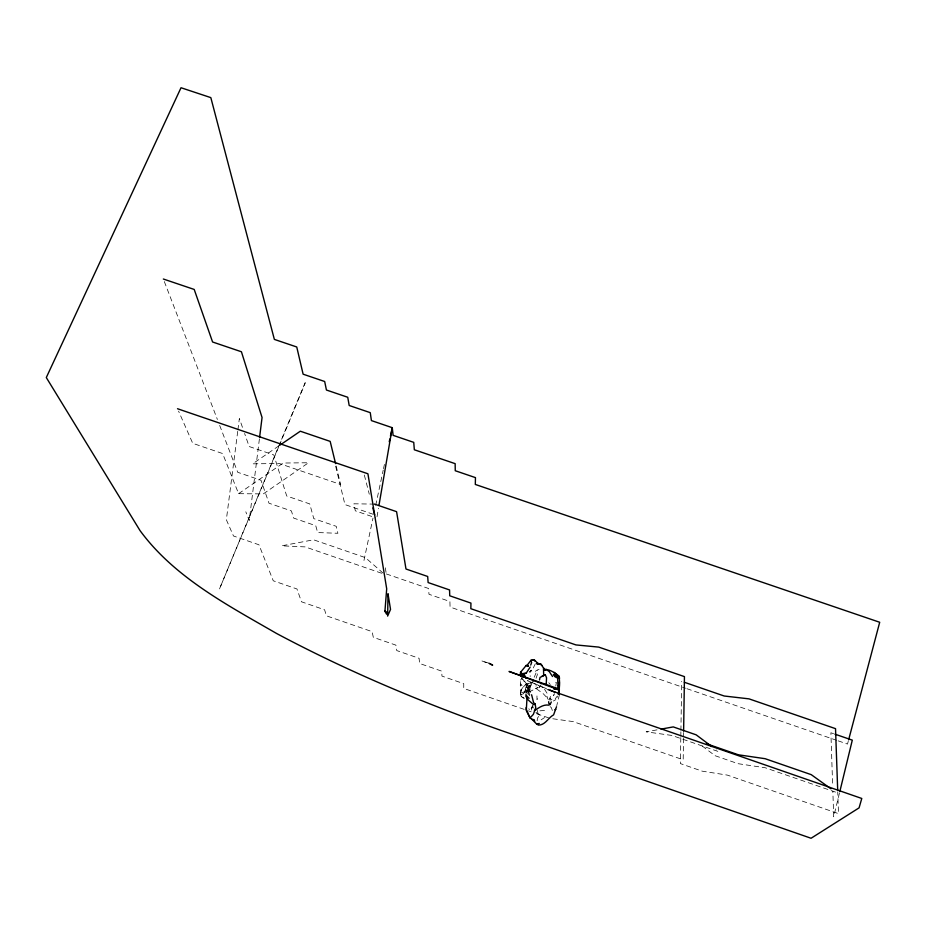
<?xml version="1.0" encoding="UTF-8"?>
<svg xmlns="http://www.w3.org/2000/svg" width="926" height="926" viewBox="0 0 926 926"><rect width="100%" height="100%" fill="white"/><g stroke="black" fill="none" stroke-linecap="round" stroke-linejoin="round"><path stroke-width="0.69" stroke-dasharray="4.63 3.47" d="M680.795 737.617L680.39 763.591L702.197 771.161L727.419 775.12L838.516 813.653L837.752 792.043M680.818 736.182L680.888 731.853M680.911 730.406L681.698 681.362M683.515 738.265L683.191 759.771L573.113 721.597L552.776 718.75M683.538 736.841L683.596 732.535M521.801 696.757L524.255 698.308L521.303 697.012L520.516 693.354L521.604 690.333L520.366 692.44L521.303 697.012L524.429 692.139L526.165 691.942L526.801 690.298L526.142 685.981L528.028 683.92L528.19 681.293M532.519 705.577L531.258 710.925L530.089 710.855L528.839 708.737M537.149 720.741L537.474 718.113L539.534 715.115L538.064 713.599L537.08 709.929M259.396 438.959L249.244 520.435L245.807 511.8M527.67 692.023L528.931 688.597L528.457 686.467L522.646 678.596M237.716 431.354L226.349 519.764L233.491 535.992L258.933 544.766L273.263 580.787L296.957 588.971L301.494 601.796L324.586 609.783L326.45 615.825L372.102 631.636L373.317 637.32L395.888 645.133L396.768 650.573L419.073 658.293L419.652 663.491L441.69 671.13L441.968 676.107L463.752 683.666L463.741 688.412L527.091 710.392M237.901 429.919L239.371 418.517L242.739 428.136M536.953 695.924L536.999 699.605L538.18 696.896M559.443 694.627L556.757 705.647M555.762 686.097L556.399 682.393L554.836 683.006M377.021 516.766L378.468 508.281M531.501 684.765L528.433 688.342L526.095 693.238L526.003 691.132L529.753 685.564L527.762 685.101L534.95 680.309M363.964 560.473L372.993 518.097M375.701 505.376L383.225 470.061M383.526 468.649L384.429 464.412M839.454 793.096L833.701 816.79L832.844 791.151M848.239 741.298L847.51 744.064L838.262 740.881M531.443 683.203L529.302 689.812L529.487 691.722L537.798 687.671L534.73 688.805L536.258 685.506M528.144 694.477L529.29 691.016L529.105 688.423L528.457 686.467L525.899 684.314L527.264 688.527L526.709 686.374M535.332 663.757L531.721 671.2L531.2 670.216L529.278 672.079M536.05 678.307L537.288 674.822L537.277 670.019L539.094 669.452M550.519 696.387L549.199 700.044L543.377 693.852L536.212 688.608M524.429 692.139L525.355 689.72M553.887 694.778L553.574 695.588L554.547 693.632M305.094 382.635L219.427 589.11L278.738 446.737M279.293 445.406L305.337 382.866M531.501 708.158L532.161 706.769L531.154 708.737M520.366 692.44L520.516 693.354L520.505 680.101L522.739 676.57M534.198 677.3L537.277 670.019L535.321 671.327M527.982 689.083L528.376 688.388L526.003 691.132L526.732 693.169M555.253 698.806L557.313 696.039L557.545 698.679L553.378 701.017M526.512 683.538L522.148 688.307L521.095 690.68L522.148 688.307L526.512 683.538L528.028 683.92M529.765 672.079L531.2 670.216L530.285 671.859L530.181 676.559M520.505 680.101L521.789 678.712M238.595 493.674L283.229 463.035L308.52 462.745L263.273 493.917L238.595 493.674L222.634 453.555L192.724 443.311L178.568 411.121M278.853 445.881L252.613 463.822L279.363 463.521L340.652 484.495L335.93 465.026M541.166 719.803L544.615 717.534M529.938 694.975L526.825 687.474L528.457 686.467M532.948 682.092L527.137 683.863M521.581 692.88L524.51 691.699M520.539 694.708L523.329 693.84M544.511 710.439L538.747 710.937M656.997 729.862L646.151 731.829L671.882 735.441L718.483 751.576L716.249 749.898M374.521 504.114L353.917 503.79L355.306 510.816L375.435 517.715M520.204 685.032L522.056 685.448L520.794 683.897M489.021 663.259L481.659 660.828L488.986 663.664M373.259 514.3L344.958 504.589L335.409 465.257M386.292 573.935L428.564 588.496L428.993 594.284L449.909 601.495L450.071 607.051L685.576 688.238M381.662 573.252L305.14 546.896L281.666 545.819L313.578 539.8L365.365 557.626L384.302 574.166M833.562 733.681L830.888 732.767L832.648 785.456M686.884 688.689L836.942 740.418M835.541 792.112L765.212 767.758L738.08 763.684L715.057 755.697L699.686 744.099M528.445 710.855L531.154 711.805M536.559 713.68L550.067 718.368M546.039 688.481L527.461 680.668L546.548 688.99M539.534 715.115L535.587 712.071M526.801 690.298L529.487 691.722M526.825 687.474L528.931 688.597L529.29 691.016M550.102 706.631L551.34 707.638L552.938 712.21M548.805 682.74L550.275 684.534M525.297 687.428L525.586 689.349L529.591 695.727M544.534 689.257L547.347 693.724L546.734 695.553L547.868 699.095M528.433 688.342L531.049 693.574M521.836 677.959L524.648 682.242L522.843 679.476M527.461 693.539L525.586 689.349M164.319 281.562L217.39 419.478M219.67 425.393L237.727 472.295L260.982 480.27L269.015 503.235L291.389 510.92L293.635 518.074L315.743 525.679L317.653 532.554L337.886 533.283L336.219 526.315L313.787 518.618L309.724 503.906L286.713 496.012L273.818 454.955L249.175 446.529L244.603 433.472M532.624 705.774L533.341 708.008M364.323 475.05L369.289 494.218M385.32 567.823L386.096 572.719M529.753 685.564L530.147 690.865M541.178 684.754L538.897 687.567L541.178 684.754M551.942 699.153L550.739 700.241L549.975 698.077L551.942 699.153"/><path stroke-width="1.39" d="M527.068 696.364L526.35 709.571L530.042 717.951C533.503 719.768 535.159 723.657 538.457 725.104C545.356 725.104 548.227 717.719 553.609 714.86L556.514 706.735M520.562 675.297L520.586 672.264L526.176 665.447L528.352 666.037L526.176 665.447M683.62 731.1L684.441 676.617L598.717 647.1L575.949 644.924L470.848 608.706L470.94 603.092L449.735 595.788L449.561 589.943L428.125 582.558L427.673 576.47L405.982 569.015L396.583 511.673L374.521 504.114M520.493 675.957L520.586 672.264L522.276 673.769L526.13 673.26L530.17 667.114M553.354 674.568L555.056 676.813L557.626 678.11L558.135 689.43L559.443 694.627M558.251 694.35C559.755 688.423 559.755 682.138 559.096 676.35C555.021 672.936 550.137 669.232 544.615 669.486L540.749 664.023L537.624 664.208L540.645 664.359L542.127 665.493M526.026 694.303L525.887 696.41L528.109 699.859L533.7 704.779L535.159 704.003L535.749 707.707L533.341 714.363L530.042 717.951L526.281 710.508L526.188 707.545M521.963 676.883L522.276 673.769L526.13 673.26M259.569 437.535L262.058 417.522L241.42 351.764L212.586 341.995L194.205 289.444L163.335 279.015M559.211 691.502L559.42 681.802M546.19 684.545L546.56 677.797L545.31 674.811L540.02 677.438L539.499 679.962M378.954 505.446L392.254 427.685L371.407 420.589L370.261 412.649L349.183 405.495L347.748 397.266L326.427 390.02L324.679 381.5L303.115 374.185L296.748 346.984L274.362 339.402L210.827 97.624L181.021 87.738L46.3 377.553L140.046 530.61C174.273 577.315 227.345 605.014 276.411 633.384C348.651 671.929 424.432 703.505 501.637 730.626L811.072 838.262L859.073 807.866L861.782 798.467L547.822 689.546M389.244 441.806L389.846 438.982M390.448 436.158L392.254 427.685L393.122 435.347L413.737 442.362L414.339 449.77L455.152 463.66L455.256 470.732L475.455 477.619L475.316 484.448L879.7 622.272L848.61 739.909M839.789 791.707L852.302 740.14L834.905 734.144M540.749 664.023L536.605 663.259M530.714 665.042L531.617 662.599L530.911 660.331L533.364 660.018M534.371 710.693C538.562 707.962 543.307 704.258 548.609 705.126L550.125 704.489L551.317 701.943M526.859 665.644L530.911 660.331L534.325 659.925L539.013 664.37M280.046 445.07L300.325 431.215L330.177 441.389L335.594 463.637M537.149 664.428L538.828 663.537M542.057 676.177L545.31 674.811M554.882 709.71L555.785 709.466M536.571 724.051L539.279 723.461M661.06 729.121L673.26 726.91L696.178 734.839L711.793 746.553M531.709 719.328L534.209 719.733L534.661 721.423M543.527 669.556L545.553 669.973L543.527 668.121L543.666 675.459M489.021 663.259L492.655 665.088L490.213 664.139M177.514 408.736L367.923 473.776L386.698 588.832L384.927 611.241L386.582 614.181L387.01 612.41L384.996 610.905M684.36 682.277L724.19 696.005L749.03 698.864L835.53 728.658L837.706 790.607M706.422 743.74L738.416 754.806L765.119 758.695L811.245 774.657L830.911 788.778M550.021 690.148L555.334 692.382M559.686 678.075L556.422 676.559L554.049 674.14M559.096 676.35L554.142 672.345M544.615 669.486L545.553 669.973M554.454 675.436L557.498 677.068M546.143 669.313L549.326 671.663L552.544 676.524M535.159 704.003L533.596 702.649L531.605 694.766M550.125 704.489L548.817 703.355L548.667 701.7M526.663 695.912L529.059 698.308M534.325 659.925L534.719 661.014M558.251 685.495L559.431 689.233M526.061 678.364L523.838 673.607L524.139 677.195M372.842 507.911L374.613 514.763M384.973 610.801L385.112 611.554M388.017 593.948L387.635 616.079L390.529 609.401L388.017 593.948M557.429 688.493L553.829 688.921L557.232 689.268L509.034 671.443L557.429 688.493"/></g></svg>
